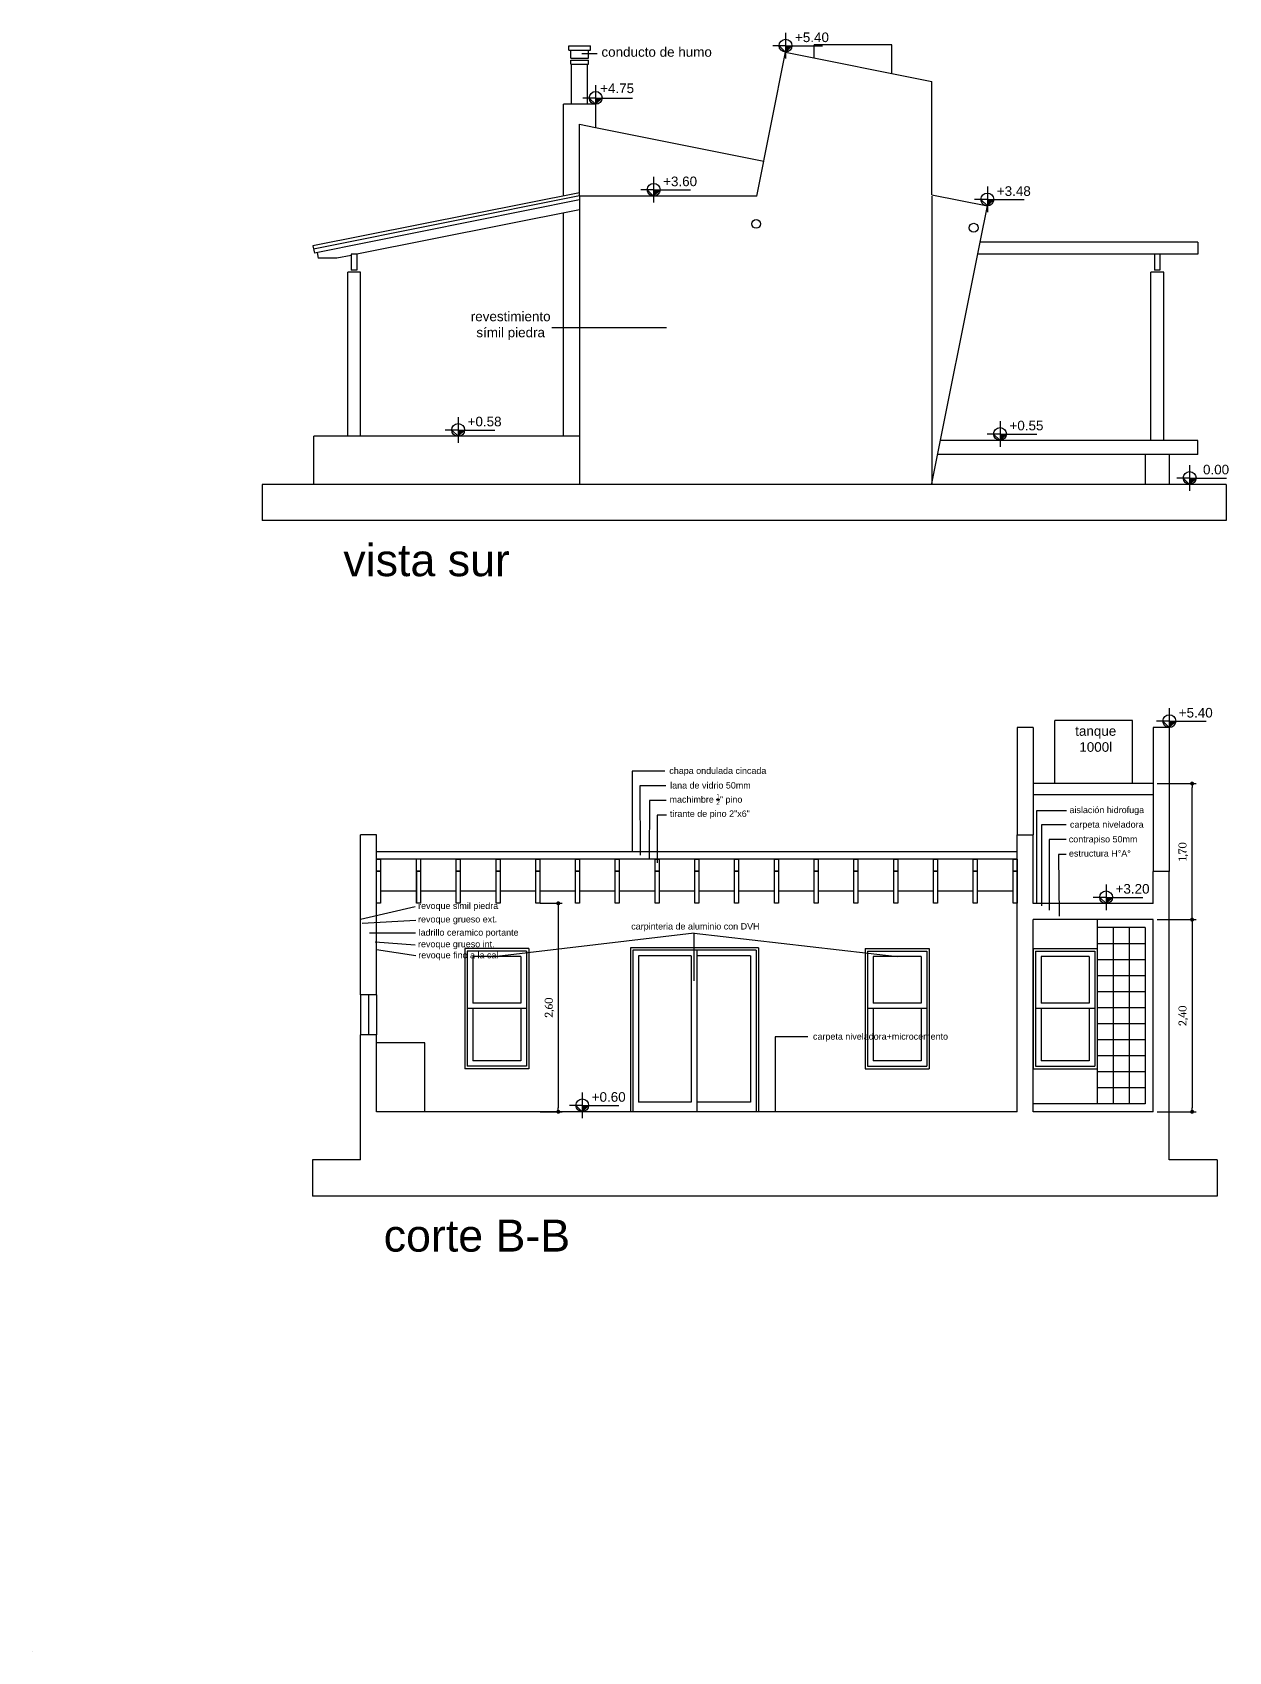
# Model space of a CAD drawing. Header units: millimetres. Extents: x 0 to 6982707, y 6395274 to 12792127.
# Drawn here: x 3491464.89 to 3491479.83, y 6396022.74 to 6396042.96 of the extents above; entities that cross this region are included whole.
import ezdxf

# ---------------------------------------------------------------- set-up
doc = ezdxf.new("R2010")
doc.units = ezdxf.units.MM
doc.header["$LTSCALE"] = 0.01
doc.layers.add('loteo', color=4, linetype='Continuous')
doc.layers.add('mamposteria', color=3, linetype='Continuous')
doc.styles.add('ARIAL', font='arial.ttf')
doc.styles.get("Standard").update_dxf_attribs({"font": 'Cambria.ttf'})
doc.dimstyles.new('150', dxfattribs={"dimtxt": 0.1, "dimasz": 0.05, "dimexe": 0.05, "dimexo": 0.05, "dimgap": 0.05, "dimtad": 1, "dimzin": 1, "dimtxsty": 'Standard', "dimblk": 'DOT', "dimcen": 0.05, "dimaunit": 1, "dimadec": 4, "dimazin": 0, "dimtfac": 1, "dimtmove": 0, "dimatfit": 3, "dimldrblk": 'DOT', "dimfxl": 1, "dimarcsym": 0})

# ---------------------------------------------------------------- blocks, each defined once
blk = doc.blocks.new('_Dot')
at = {"color": 0, "linetype": 'ByBlock', "lineweight": -2}
blk.add_line((-0.5, 0), (-1, 0), dxfattribs=at)
at = {"color": 0, "linetype": 'ByBlock', "const_width": 0.5}
blk.add_lwpolyline([(-0.25, 0, 1), (0.25, 0, 1)], format="xyb", close=True, dxfattribs=at)
blk = doc.blocks.new('*D26')
at = {"layer": 'Defpoints', "color": 0, "ltscale": 0.03, "transparency": 16777216}
for p in [(3491471.185, 6396032.084), (3491471.185, 6396029.48), (3491471.462, 6396029.48)]:
    blk.add_point(p, dxfattribs=at)
at = {"layer": 'mamposteria', "color": 0, "lineweight": -2, "ltscale": 0.03, "transparency": 16777216}
for p, q in [((3491471.235, 6396032.084), (3491471.512, 6396032.084)), ((3491471.462, 6396032.034), (3491471.462, 6396029.53)), ((3491471.235, 6396029.48), (3491471.512, 6396029.48))]:
    blk.add_line(p, q, dxfattribs=at)
at = {"layer": 'mamposteria', "color": 0, "lineweight": -2, "ltscale": 0.03, "transparency": 16777216, "xscale": 0.05, "yscale": 0.05, "zscale": 0.05}
for p, rotation in [((3491471.462, 6396032.084), 90), ((3491471.462, 6396029.48), 270)]:
    blk.add_blockref('_Dot', p, dxfattribs=dict(at, rotation=rotation))
at = {"layer": 'mamposteria', "color": 0, "ltscale": 0.03, "transparency": 16777216, "insert": (3491471.352, 6396030.782), "char_height": 0.1, "attachment_point": 5, "rotation": 90}
blk.add_mtext('2,60', dxfattribs=at)
blk = doc.blocks.new('*D27')
at = {"layer": 'Defpoints', "color": 0, "ltscale": 0.03, "transparency": 16777216}
for p in [(3491478.893, 6396031.88), (3491478.893, 6396029.48), (3491479.378, 6396029.48)]:
    blk.add_point(p, dxfattribs=at)
at = {"layer": 'mamposteria', "color": 0, "lineweight": -2, "ltscale": 0.03, "transparency": 16777216}
for p, q in [((3491478.943, 6396031.88), (3491479.428, 6396031.88)), ((3491479.378, 6396031.83), (3491479.378, 6396029.53)), ((3491478.943, 6396029.48), (3491479.428, 6396029.48))]:
    blk.add_line(p, q, dxfattribs=at)
at = {"layer": 'mamposteria', "color": 0, "lineweight": -2, "ltscale": 0.03, "transparency": 16777216, "xscale": 0.05, "yscale": 0.05, "zscale": 0.05}
for p, rotation in [((3491479.378, 6396031.88), 90), ((3491479.378, 6396029.48), 270)]:
    blk.add_blockref('_Dot', p, dxfattribs=dict(at, rotation=rotation))
at = {"layer": 'mamposteria', "color": 0, "ltscale": 0.03, "transparency": 16777216, "insert": (3491479.268, 6396030.68), "char_height": 0.1, "attachment_point": 5, "rotation": 90}
blk.add_mtext('2,40', dxfattribs=at)
blk = doc.blocks.new('*D28')
at = {"layer": 'Defpoints', "color": 0, "ltscale": 0.03, "transparency": 16777216}
for p in [(3491478.893, 6396033.58), (3491479.378, 6396033.58), (3491478.893, 6396031.88)]:
    blk.add_point(p, dxfattribs=at)
at = {"layer": 'mamposteria', "color": 0, "lineweight": -2, "ltscale": 0.03, "transparency": 16777216}
for p, q in [((3491478.943, 6396033.58), (3491479.428, 6396033.58)), ((3491479.378, 6396031.93), (3491479.378, 6396033.53)), ((3491478.943, 6396031.88), (3491479.428, 6396031.88))]:
    blk.add_line(p, q, dxfattribs=at)
at = {"layer": 'mamposteria', "color": 0, "lineweight": -2, "ltscale": 0.03, "transparency": 16777216, "xscale": 0.05, "yscale": 0.05, "zscale": 0.05}
for p, rotation in [((3491479.378, 6396033.58), 90), ((3491479.378, 6396031.88), 270)]:
    blk.add_blockref('_Dot', p, dxfattribs=dict(at, rotation=rotation))
at = {"layer": 'mamposteria', "color": 0, "ltscale": 0.03, "transparency": 16777216, "insert": (3491479.268, 6396032.73), "char_height": 0.1, "attachment_point": 5, "rotation": 90}
blk.add_mtext('1,70', dxfattribs=at)

msp = doc.modelspace()

# ---------------------------------------------------------------- hatches: boundary and pattern name
at = {"layer": 'mamposteria', "ltscale": 0.03}
h = msp.add_hatch(color=251, dxfattribs=at)
h.dxf.hatch_style = 1
h.paths.add_polyline_path([(3491474.38, 6396042.796), (3491474.3, 6396042.796), (3491474.3, 6396042.718)])
h = msp.add_hatch(color=251, dxfattribs=at)
h.dxf.hatch_style = 1
h.paths.add_polyline_path([(3491472.007, 6396042.144), (3491471.928, 6396042.144), (3491471.928, 6396042.066)])
h = msp.add_hatch(color=251, dxfattribs=at)
h.dxf.hatch_style = 1
h.paths.add_polyline_path([(3491472.733, 6396040.996), (3491472.653, 6396040.996), (3491472.653, 6396040.918)])
h = msp.add_hatch(color=251, dxfattribs=at)
h.dxf.hatch_style = 1
h.paths.add_polyline_path([(3491476.901, 6396040.876), (3491476.821, 6396040.876), (3491476.821, 6396040.797)])
h = msp.add_hatch(color=251, dxfattribs=at)
h.dxf.hatch_style = 1
h.paths.add_polyline_path([(3491470.291, 6396037.996), (3491470.211, 6396037.996), (3491470.211, 6396037.918)])
h = msp.add_hatch(color=251, dxfattribs=at)
h.dxf.hatch_style = 1
h.paths.add_polyline_path([(3491477.059, 6396037.946), (3491476.979, 6396037.946), (3491476.979, 6396037.868)])
h = msp.add_hatch(color=251, dxfattribs=at)
h.dxf.hatch_style = 1
h.paths.add_polyline_path([(3491479.427, 6396037.396), (3491479.347, 6396037.396), (3491479.347, 6396037.318)])
h = msp.add_hatch(color=251, dxfattribs=at)
h.dxf.hatch_style = 1
h.paths.add_polyline_path([(3491479.173, 6396034.358), (3491479.093, 6396034.358), (3491479.093, 6396034.28)])
h = msp.add_hatch(color=251, dxfattribs=at)
h.dxf.hatch_style = 1
h.paths.add_polyline_path([(3491478.384, 6396032.158), (3491478.304, 6396032.158), (3491478.304, 6396032.08)])
h = msp.add_hatch(color=251, dxfattribs=at)
h.dxf.hatch_style = 1
h.paths.add_polyline_path([(3491471.841, 6396029.558), (3491471.761, 6396029.558), (3491471.761, 6396029.48)])

# ---------------------------------------------------------------- linework, layer by layer
at = {"layer": 'loteo', "ltscale": 0.01}
for p, q in [((3491471.593, 6396042.797), (3491471.863, 6396042.797)), ((3491471.593, 6396042.741), (3491471.593, 6396042.797)), ((3491471.593, 6396042.741), (3491471.863, 6396042.741)), ((3491471.618, 6396042.741), (3491471.838, 6396042.741)), ((3491471.618, 6396042.641), (3491471.618, 6396042.741)), ((3491471.838, 6396042.641), (3491471.838, 6396042.741)), ((3491471.863, 6396042.741), (3491471.863, 6396042.797)), ((3491473.94, 6396040.918), (3491474.3, 6396042.718)), ((3491474.3, 6396042.718), (3491476.128, 6396042.352)), ((3491475.629, 6396042.808), (3491474.659, 6396042.808)), ((3491475.629, 6396042.452), (3491475.629, 6396042.808)), ((3491471.618, 6396042.641), (3491471.838, 6396042.641)), ((3491471.618, 6396042.616), (3491471.838, 6396042.616)), ((3491471.618, 6396042.566), (3491471.618, 6396042.616)), ((3491471.618, 6396042.566), (3491471.838, 6396042.566)), ((3491471.628, 6396042.066), (3491471.628, 6396042.566)), ((3491471.628, 6396042.066), (3491471.628, 6396042.566)), ((3491471.828, 6396042.066), (3491471.828, 6396042.566)), ((3491471.838, 6396042.566), (3491471.838, 6396042.616)), ((3491476.128, 6396040.936), (3491476.128, 6396042.352)), ((3491471.528, 6396040.921), (3491471.528, 6396042.066)), ((3491471.928, 6396042.066), (3491471.528, 6396042.066)), ((3491471.928, 6396042.066), (3491471.928, 6396041.776)), ((3491471.728, 6396040.918), (3491471.728, 6396041.816)), ((3491471.728, 6396041.816), (3491471.928, 6396041.776)), ((3491471.928, 6396041.776), (3491474.028, 6396041.356)), ((3491471.728, 6396040.961), (3491468.398, 6396040.296)), ((3491471.728, 6396040.921), (3491468.406, 6396040.256)), ((3491471.728, 6396040.918), (3491471.728, 6396037.318)), ((3491473.94, 6396040.918), (3491471.728, 6396040.918)), ((3491476.131, 6396040.956), (3491476.128, 6396040.956)), ((3491476.128, 6396040.936), (3491476.821, 6396040.797)), ((3491476.128, 6396040.918), (3491476.128, 6396037.318)), ((3491471.728, 6396040.871), (3491468.415, 6396040.208)), ((3491471.728, 6396040.748), (3491468.946, 6396040.192)), ((3491471.528, 6396037.918), (3491471.528, 6396040.708)), ((3491476.73, 6396040.342), (3491476.821, 6396040.797)), ((3491468.398, 6396040.296), (3491468.415, 6396040.208)), ((3491476.128, 6396037.328), (3491476.73, 6396040.342)), ((3491479.448, 6396040.342), (3491476.73, 6396040.342)), ((3491479.448, 6396040.342), (3491479.448, 6396040.192)), ((3491468.449, 6396040.215), (3491468.464, 6396040.142)), ((3491468.696, 6396040.142), (3491468.464, 6396040.142)), ((3491468.696, 6396040.142), (3491468.551, 6396040.142)), ((3491468.876, 6396040.178), (3491468.696, 6396040.142)), ((3491468.911, 6396040.192), (3491468.876, 6396040.192)), ((3491468.876, 6396040.192), (3491468.876, 6396039.992)), ((3491468.946, 6396040.192), (3491468.911, 6396040.192)), ((3491468.946, 6396040.192), (3491468.946, 6396039.992)), ((3491479.448, 6396040.192), (3491476.7, 6396040.192)), ((3491478.942, 6396040.192), (3491478.907, 6396040.192)), ((3491478.907, 6396040.192), (3491478.907, 6396039.992)), ((3491478.977, 6396040.192), (3491478.942, 6396040.192)), ((3491478.977, 6396040.192), (3491478.977, 6396039.992)), ((3491468.832, 6396037.918), (3491468.832, 6396039.969)), ((3491468.992, 6396039.969), (3491468.832, 6396039.969)), ((3491468.946, 6396039.992), (3491468.876, 6396039.992)), ((3491468.992, 6396037.918), (3491468.992, 6396039.969)), ((3491478.863, 6396037.868), (3491478.863, 6396039.969)), ((3491479.023, 6396039.969), (3491478.863, 6396039.969)), ((3491478.977, 6396039.992), (3491478.907, 6396039.992)), ((3491479.023, 6396037.868), (3491479.023, 6396039.969)), ((3491468.408, 6396037.318), (3491468.408, 6396037.918)), ((3491471.728, 6396037.918), (3491468.408, 6396037.918)), ((3491479.448, 6396037.868), (3491476.236, 6396037.868)), ((3491479.448, 6396037.693), (3491479.448, 6396037.868)), ((3491479.448, 6396037.693), (3491476.201, 6396037.693)), ((3491478.793, 6396037.693), (3491478.793, 6396037.318)), ((3491479.093, 6396037.693), (3491479.093, 6396037.318)), ((3491477.393, 6396034.28), (3491477.193, 6396034.28)), ((3491477.193, 6396034.28), (3491477.193, 6396032.938)), ((3491477.393, 6396034.28), (3491477.393, 6396032.938)), ((3491478.633, 6396034.37), (3491477.663, 6396034.37)), ((3491477.663, 6396033.58), (3491477.663, 6396034.37)), ((3491478.633, 6396033.58), (3491478.633, 6396034.37)), ((3491479.093, 6396034.28), (3491478.893, 6396034.28)), ((3491478.893, 6396034.28), (3491478.893, 6396032.48)), ((3491479.093, 6396034.28), (3491479.093, 6396032.48)), ((3491478.893, 6396033.58), (3491477.393, 6396033.58)), ((3491478.893, 6396033.44), (3491477.393, 6396033.44)), ((3491478.633, 6396033.58), (3491477.663, 6396033.58)), ((3491469.243, 6396032.484), (3491469.243, 6396032.084)), ((3491469.69, 6396032.484), (3491469.69, 6396032.084)), ((3491469.74, 6396032.484), (3491469.74, 6396032.084)), ((3491469.69, 6396032.235), (3491469.243, 6396032.235)), ((3491470.187, 6396032.235), (3491469.74, 6396032.235)), ((3491470.684, 6396032.235), (3491470.237, 6396032.235)), ((3491471.18, 6396032.235), (3491470.734, 6396032.235)), ((3491471.677, 6396032.235), (3491471.23, 6396032.235)), ((3491472.174, 6396032.235), (3491471.727, 6396032.235)), ((3491472.671, 6396032.235), (3491472.224, 6396032.235)), ((3491473.168, 6396032.235), (3491472.721, 6396032.235)), ((3491473.664, 6396032.235), (3491473.218, 6396032.235)), ((3491474.161, 6396032.235), (3491473.714, 6396032.235)), ((3491474.658, 6396032.235), (3491474.211, 6396032.235)), ((3491475.155, 6396032.235), (3491474.708, 6396032.235)), ((3491475.652, 6396032.235), (3491475.205, 6396032.235)), ((3491476.148, 6396032.235), (3491475.702, 6396032.235)), ((3491476.645, 6396032.235), (3491476.198, 6396032.235)), ((3491477.143, 6396032.235), (3491476.695, 6396032.235)), ((3491478.193, 6396031.88), (3491478.193, 6396029.58)), ((3491478.793, 6396031.78), (3491478.193, 6396031.78)), ((3491478.793, 6396031.58), (3491478.193, 6396031.58)), ((3491478.393, 6396031.78), (3491478.393, 6396029.58)), ((3491478.593, 6396031.78), (3491478.593, 6396029.58)), ((3491478.793, 6396031.78), (3491478.793, 6396029.58)), ((3491470.293, 6396031.518), (3491470.293, 6396030.018)), ((3491471.093, 6396031.518), (3491470.293, 6396031.518)), ((3491470.323, 6396031.488), (3491470.323, 6396030.048)), ((3491471.063, 6396031.488), (3491470.323, 6396031.488)), ((3491470.393, 6396031.418), (3491470.393, 6396030.838)), ((3491470.993, 6396031.418), (3491470.393, 6396031.418)), ((3491470.993, 6396031.418), (3491470.993, 6396030.838)), ((3491471.063, 6396031.488), (3491471.063, 6396030.048)), ((3491471.093, 6396031.518), (3491471.093, 6396030.018)), ((3491472.362, 6396031.53), (3491472.362, 6396029.48)), ((3491472.362, 6396031.53), (3491472.362, 6396029.48)), ((3491473.962, 6396031.53), (3491472.362, 6396031.53)), ((3491472.392, 6396031.5), (3491472.392, 6396029.48)), ((3491473.932, 6396031.5), (3491472.392, 6396031.5)), ((3491472.462, 6396031.43), (3491472.462, 6396029.6)), ((3491473.123, 6396031.43), (3491472.462, 6396031.43)), ((3491473.123, 6396031.43), (3491473.123, 6396029.6)), ((3491473.193, 6396031.5), (3491473.193, 6396029.48)), ((3491473.193, 6396031.5), (3491473.193, 6396029.48)), ((3491473.862, 6396031.43), (3491473.193, 6396031.43)), ((3491473.862, 6396031.43), (3491473.862, 6396029.6)), ((3491473.932, 6396031.5), (3491473.932, 6396029.48)), ((3491473.962, 6396031.53), (3491473.962, 6396029.48)), ((3491475.293, 6396031.518), (3491475.293, 6396030.018)), ((3491475.293, 6396031.518), (3491476.093, 6396031.518)), ((3491475.323, 6396031.488), (3491475.323, 6396030.048)), ((3491475.323, 6396031.488), (3491476.063, 6396031.488)), ((3491475.393, 6396031.418), (3491475.393, 6396030.838)), ((3491475.993, 6396031.418), (3491475.393, 6396031.418)), ((3491475.993, 6396031.418), (3491475.993, 6396030.838)), ((3491476.063, 6396031.488), (3491476.063, 6396030.048)), ((3491476.093, 6396031.518), (3491476.093, 6396030.018)), ((3491477.393, 6396031.518), (3491477.393, 6396030.018)), ((3491477.393, 6396031.518), (3491478.193, 6396031.518)), ((3491477.423, 6396031.488), (3491477.423, 6396030.048)), ((3491477.423, 6396031.488), (3491478.163, 6396031.488)), ((3491477.493, 6396031.418), (3491477.493, 6396030.838)), ((3491478.093, 6396031.418), (3491477.493, 6396031.418)), ((3491478.093, 6396031.418), (3491478.093, 6396030.838)), ((3491478.163, 6396031.488), (3491478.163, 6396030.048)), ((3491478.193, 6396031.518), (3491478.193, 6396030.018)), ((3491478.793, 6396031.38), (3491478.193, 6396031.38)), ((3491478.793, 6396031.18), (3491478.193, 6396031.18)), ((3491478.793, 6396030.98), (3491478.193, 6396030.98)), ((3491468.993, 6396030.94), (3491468.993, 6396030.44)), ((3491469.093, 6396030.94), (3491469.093, 6396030.44)), ((3491469.193, 6396030.94), (3491469.193, 6396030.44)), ((3491470.993, 6396030.838), (3491470.393, 6396030.838)), ((3491475.993, 6396030.838), (3491475.393, 6396030.838)), ((3491478.093, 6396030.838), (3491477.493, 6396030.838)), ((3491478.793, 6396030.78), (3491478.193, 6396030.78)), ((3491471.063, 6396030.768), (3491470.323, 6396030.768)), ((3491470.393, 6396030.768), (3491470.393, 6396030.118)), ((3491470.993, 6396030.768), (3491470.993, 6396030.118)), ((3491476.063, 6396030.768), (3491475.323, 6396030.768)), ((3491475.393, 6396030.768), (3491475.393, 6396030.118)), ((3491475.993, 6396030.768), (3491475.993, 6396030.118)), ((3491478.163, 6396030.768), (3491477.423, 6396030.768)), ((3491477.493, 6396030.768), (3491477.493, 6396030.118)), ((3491478.093, 6396030.768), (3491478.093, 6396030.118)), ((3491478.793, 6396030.58), (3491478.193, 6396030.58)), ((3491478.793, 6396030.38), (3491478.193, 6396030.38)), ((3491469.793, 6396030.34), (3491469.193, 6396030.34)), ((3491469.793, 6396029.48), (3491469.793, 6396030.34)), ((3491478.793, 6396030.18), (3491478.193, 6396030.18)), ((3491471.093, 6396030.018), (3491470.293, 6396030.018)), ((3491471.063, 6396030.048), (3491470.323, 6396030.048)), ((3491470.993, 6396030.118), (3491470.393, 6396030.118)), ((3491475.293, 6396030.018), (3491476.093, 6396030.018)), ((3491475.323, 6396030.048), (3491476.063, 6396030.048)), ((3491475.993, 6396030.118), (3491475.393, 6396030.118)), ((3491477.393, 6396030.018), (3491478.193, 6396030.018)), ((3491477.423, 6396030.048), (3491478.163, 6396030.048)), ((3491478.093, 6396030.118), (3491477.493, 6396030.118)), ((3491478.793, 6396029.98), (3491478.193, 6396029.98)), ((3491478.793, 6396029.78), (3491478.193, 6396029.78)), ((3491473.123, 6396029.6), (3491472.462, 6396029.6)), ((3491473.862, 6396029.6), (3491473.193, 6396029.6)), ((3491478.793, 6396029.58), (3491477.393, 6396029.58))]:
    msp.add_line(p, q, dxfattribs=at)
at = {"layer": 'loteo', "color": 5, "linetype": 'Continuous', "ltscale": 1.2}
msp.add_line((3491464.894, 6396022.736), (3491464.894, 6396022.736), dxfattribs=at)
at = {"layer": 'loteo', "ltscale": 0.01}
for points in [[(3491469.193, 6396032.484), (3491469.243, 6396032.484), (3491469.243, 6396032.084), (3491469.193, 6396032.084)], [(3491469.69, 6396032.484), (3491469.74, 6396032.484), (3491469.74, 6396032.084), (3491469.69, 6396032.084)], [(3491470.187, 6396032.484), (3491470.237, 6396032.484), (3491470.237, 6396032.084), (3491470.187, 6396032.084)], [(3491470.684, 6396032.484), (3491470.734, 6396032.484), (3491470.734, 6396032.084), (3491470.684, 6396032.084)], [(3491471.18, 6396032.484), (3491471.23, 6396032.484), (3491471.23, 6396032.084), (3491471.18, 6396032.084)], [(3491471.677, 6396032.484), (3491471.727, 6396032.484), (3491471.727, 6396032.084), (3491471.677, 6396032.084)], [(3491472.174, 6396032.484), (3491472.224, 6396032.484), (3491472.224, 6396032.084), (3491472.174, 6396032.084)], [(3491472.671, 6396032.484), (3491472.721, 6396032.484), (3491472.721, 6396032.084), (3491472.671, 6396032.084)], [(3491473.168, 6396032.484), (3491473.218, 6396032.484), (3491473.218, 6396032.084), (3491473.168, 6396032.084)], [(3491473.664, 6396032.484), (3491473.714, 6396032.484), (3491473.714, 6396032.084), (3491473.664, 6396032.084)], [(3491474.161, 6396032.484), (3491474.211, 6396032.484), (3491474.211, 6396032.084), (3491474.161, 6396032.084)], [(3491474.658, 6396032.484), (3491474.708, 6396032.484), (3491474.708, 6396032.084), (3491474.658, 6396032.084)], [(3491475.155, 6396032.484), (3491475.205, 6396032.484), (3491475.205, 6396032.084), (3491475.155, 6396032.084)], [(3491475.652, 6396032.484), (3491475.702, 6396032.484), (3491475.702, 6396032.084), (3491475.652, 6396032.084)], [(3491476.148, 6396032.484), (3491476.198, 6396032.484), (3491476.198, 6396032.084), (3491476.148, 6396032.084)], [(3491476.645, 6396032.484), (3491476.695, 6396032.484), (3491476.695, 6396032.084), (3491476.645, 6396032.084)], [(3491477.143, 6396032.484), (3491477.193, 6396032.484), (3491477.193, 6396032.084), (3491477.143, 6396032.084)]]:
    msp.add_lwpolyline(points, close=True, dxfattribs=at)
for centre in [(3491473.933, 6396040.572), (3491476.65, 6396040.524)]:
    msp.add_circle(centre, 0.055, dxfattribs=at)
at = {"layer": 'mamposteria', "color": 251, "ltscale": 0.03}
for p, q in [((3491474.3, 6396042.958), (3491474.3, 6396042.638)), ((3491474.3, 6396042.796), (3491474.141, 6396042.796)), ((3491474.3, 6396042.718), (3491474.22, 6396042.796)), ((3491474.3, 6396042.796), (3491474.76, 6396042.796)), ((3491474.3, 6396042.718), (3491474.38, 6396042.796)), ((3491474.659, 6396042.646), (3491474.659, 6396042.808)), ((3491471.757, 6396042.699), (3491471.947, 6396042.699)), ((3491471.928, 6396042.306), (3491471.928, 6396041.986)), ((3491471.928, 6396042.144), (3491471.768, 6396042.144)), ((3491471.928, 6396042.066), (3491471.848, 6396042.144)), ((3491471.928, 6396042.144), (3491472.387, 6396042.144)), ((3491471.928, 6396042.066), (3491472.007, 6396042.144)), ((3491472.653, 6396041.158), (3491472.653, 6396040.838)), ((3491472.653, 6396040.996), (3491472.493, 6396040.996)), ((3491472.653, 6396040.918), (3491472.573, 6396040.996)), ((3491472.653, 6396040.996), (3491473.112, 6396040.996)), ((3491472.653, 6396040.918), (3491472.733, 6396040.996)), ((3491476.821, 6396041.037), (3491476.821, 6396040.717)), ((3491476.821, 6396040.876), (3491476.661, 6396040.876)), ((3491476.821, 6396040.797), (3491476.741, 6396040.876)), ((3491476.821, 6396040.876), (3491477.28, 6396040.876)), ((3491476.821, 6396040.797), (3491476.901, 6396040.876)), ((3491471.383, 6396039.276), (3491472.815, 6396039.276)), ((3491470.211, 6396038.158), (3491470.211, 6396037.838)), ((3491476.979, 6396038.108), (3491476.979, 6396037.788)), ((3491470.211, 6396037.996), (3491470.051, 6396037.996)), ((3491470.211, 6396037.918), (3491470.131, 6396037.996)), ((3491470.211, 6396037.996), (3491470.67, 6396037.996)), ((3491470.211, 6396037.918), (3491470.291, 6396037.996)), ((3491476.979, 6396037.946), (3491476.819, 6396037.946)), ((3491476.979, 6396037.868), (3491476.899, 6396037.946)), ((3491476.979, 6396037.946), (3491477.438, 6396037.946)), ((3491476.979, 6396037.868), (3491477.059, 6396037.946)), ((3491479.347, 6396037.558), (3491479.347, 6396037.238)), ((3491479.347, 6396037.396), (3491479.187, 6396037.396)), ((3491479.347, 6396037.318), (3491479.267, 6396037.396)), ((3491479.347, 6396037.396), (3491479.806, 6396037.396)), ((3491479.347, 6396037.318), (3491479.427, 6396037.396)), ((3491479.093, 6396034.52), (3491479.093, 6396034.2)), ((3491479.093, 6396034.358), (3491478.933, 6396034.358)), ((3491479.093, 6396034.28), (3491479.013, 6396034.358)), ((3491479.093, 6396034.358), (3491479.552, 6396034.358)), ((3491479.093, 6396034.28), (3491479.173, 6396034.358)), ((3491472.791, 6396033.736), (3491472.385, 6396033.736)), ((3491472.385, 6396033.736), (3491472.385, 6396032.728)), ((3491472.804, 6396033.553), (3491472.481, 6396033.553)), ((3491472.481, 6396033.553), (3491472.483, 6396032.684)), ((3491472.599, 6396033.367), (3491472.598, 6396032.637)), ((3491472.811, 6396033.367), (3491472.599, 6396033.367)), ((3491477.81, 6396033.24), (3491477.435, 6396033.24)), ((3491477.435, 6396033.24), (3491477.435, 6396032.08)), ((3491472.815, 6396033.187), (3491472.695, 6396033.187)), ((3491472.695, 6396033.187), (3491472.695, 6396032.591)), ((3491477.806, 6396033.064), (3491477.495, 6396033.064)), ((3491477.495, 6396033.064), (3491477.495, 6396032.051)), ((3491477.806, 6396032.881), (3491477.591, 6396032.881)), ((3491477.591, 6396032.881), (3491477.593, 6396032)), ((3491477.806, 6396032.695), (3491477.709, 6396032.695)), ((3491477.709, 6396032.695), (3491477.719, 6396031.925)), ((3491478.304, 6396032.32), (3491478.304, 6396032)), ((3491469.674, 6396032.041), (3491468.993, 6396031.88)), ((3491478.304, 6396032.158), (3491478.144, 6396032.158)), ((3491478.304, 6396032.08), (3491478.224, 6396032.158)), ((3491478.304, 6396032.158), (3491478.763, 6396032.158)), ((3491478.304, 6396032.08), (3491478.384, 6396032.158)), ((3491469.681, 6396031.87), (3491469.014, 6396031.831)), ((3491469.679, 6396031.713), (3491469.103, 6396031.713)), ((3491469.675, 6396031.561), (3491469.176, 6396031.598)), ((3491473.158, 6396031.711), (3491470.693, 6396031.418)), ((3491473.158, 6396031.117), (3491473.158, 6396031.711)), ((3491473.158, 6396031.711), (3491475.693, 6396031.418)), ((3491469.681, 6396031.426), (3491469.193, 6396031.502)), ((3491474.577, 6396030.416), (3491474.171, 6396030.416)), ((3491474.171, 6396030.416), (3491474.171, 6396029.48)), ((3491471.761, 6396029.558), (3491471.601, 6396029.558)), ((3491471.761, 6396029.48), (3491471.681, 6396029.558)), ((3491471.761, 6396029.72), (3491471.761, 6396029.4)), ((3491471.761, 6396029.558), (3491472.22, 6396029.558)), ((3491471.761, 6396029.48), (3491471.841, 6396029.558))]:
    msp.add_line(p, q, dxfattribs=at)
at = {"layer": 'mamposteria', "ltscale": 0.03}
for p, q in [((3491479.804, 6396037.318), (3491467.765, 6396037.318)), ((3491467.765, 6396037.318), (3491467.765, 6396036.865)), ((3491479.804, 6396037.318), (3491479.804, 6396036.865)), ((3491479.804, 6396036.865), (3491467.765, 6396036.865)), ((3491469.193, 6396032.938), (3491468.993, 6396032.938)), ((3491468.993, 6396030.94), (3491468.993, 6396032.938)), ((3491469.193, 6396030.94), (3491469.193, 6396032.938)), ((3491477.193, 6396032.938), (3491477.393, 6396032.938)), ((3491477.193, 6396029.48), (3491477.193, 6396032.938)), ((3491477.393, 6396032.08), (3491477.393, 6396032.938)), ((3491477.193, 6396032.728), (3491469.193, 6396032.728)), ((3491477.193, 6396032.637), (3491469.193, 6396032.637)), ((3491479.093, 6396032.48), (3491478.893, 6396032.48)), ((3491478.893, 6396032.08), (3491478.893, 6396032.48)), ((3491479.093, 6396028.88), (3491479.093, 6396032.48)), ((3491478.893, 6396032.08), (3491477.393, 6396032.08)), ((3491478.893, 6396031.88), (3491477.393, 6396031.88)), ((3491477.393, 6396029.48), (3491477.393, 6396031.88)), ((3491478.893, 6396029.48), (3491478.893, 6396031.88)), ((3491469.193, 6396030.94), (3491468.993, 6396030.94)), ((3491468.993, 6396028.88), (3491468.993, 6396030.44)), ((3491469.193, 6396030.44), (3491468.993, 6396030.44)), ((3491469.193, 6396029.48), (3491469.193, 6396030.44)), ((3491477.193, 6396029.48), (3491469.193, 6396029.48)), ((3491478.893, 6396029.48), (3491477.393, 6396029.48)), ((3491468.393, 6396028.88), (3491468.393, 6396028.427)), ((3491468.993, 6396028.88), (3491468.393, 6396028.88)), ((3491479.693, 6396028.88), (3491479.093, 6396028.88)), ((3491479.693, 6396028.88), (3491479.693, 6396028.427)), ((3491479.693, 6396028.427), (3491468.393, 6396028.427))]:
    msp.add_line(p, q, dxfattribs=at)
for points in [[(3491469.193, 6396032.637), (3491469.243, 6396032.637), (3491469.243, 6396032.484), (3491469.193, 6396032.484)], [(3491470.187, 6396032.637), (3491470.237, 6396032.637), (3491470.237, 6396032.484), (3491470.187, 6396032.484)], [(3491470.684, 6396032.637), (3491470.734, 6396032.637), (3491470.734, 6396032.484), (3491470.684, 6396032.484)], [(3491471.18, 6396032.637), (3491471.23, 6396032.637), (3491471.23, 6396032.484), (3491471.18, 6396032.484)], [(3491471.677, 6396032.637), (3491471.727, 6396032.637), (3491471.727, 6396032.484), (3491471.677, 6396032.484)], [(3491472.174, 6396032.637), (3491472.224, 6396032.637), (3491472.224, 6396032.484), (3491472.174, 6396032.484)], [(3491472.671, 6396032.637), (3491472.721, 6396032.637), (3491472.721, 6396032.484), (3491472.671, 6396032.484)], [(3491473.168, 6396032.637), (3491473.218, 6396032.637), (3491473.218, 6396032.484), (3491473.168, 6396032.484)], [(3491473.664, 6396032.637), (3491473.714, 6396032.637), (3491473.714, 6396032.484), (3491473.664, 6396032.484)], [(3491474.161, 6396032.637), (3491474.211, 6396032.637), (3491474.211, 6396032.484), (3491474.161, 6396032.484)], [(3491474.658, 6396032.637), (3491474.708, 6396032.637), (3491474.708, 6396032.484), (3491474.658, 6396032.484)], [(3491475.155, 6396032.637), (3491475.205, 6396032.637), (3491475.205, 6396032.484), (3491475.155, 6396032.484)], [(3491475.652, 6396032.637), (3491475.702, 6396032.637), (3491475.702, 6396032.484), (3491475.652, 6396032.484)], [(3491476.148, 6396032.637), (3491476.198, 6396032.637), (3491476.198, 6396032.484), (3491476.148, 6396032.484)], [(3491476.645, 6396032.637), (3491476.695, 6396032.637), (3491476.695, 6396032.484), (3491476.645, 6396032.484)], [(3491477.143, 6396032.637), (3491477.193, 6396032.637), (3491477.193, 6396032.484), (3491477.143, 6396032.484)]]:
    msp.add_lwpolyline(points, close=True, dxfattribs=at)
msp.add_lwpolyline([(3491469.74, 6396032.637), (3491469.74, 6396032.484), (3491469.69, 6396032.484), (3491469.69, 6396032.637)], dxfattribs=at)
at = {"layer": 'mamposteria', "color": 251, "ltscale": 0.03}
for centre in [(3491474.3, 6396042.798), (3491471.928, 6396042.146), (3491472.653, 6396040.998), (3491476.821, 6396040.877), (3491470.211, 6396037.998), (3491476.979, 6396037.948), (3491479.347, 6396037.398), (3491479.093, 6396034.36), (3491478.304, 6396032.16), (3491471.761, 6396029.56)]:
    msp.add_circle(centre, 0.08, dxfattribs=at)

# ---------------------------------------------------------------- texts
at = {"layer": 'loteo', "ltscale": 0.01, "char_height": 0.2, "attachment_point": 1, "style": 'ARIAL'}
for s, insert in [('\\pxqc;{\\H2x;vista sur}', (3491464.762, 6396036.571)), ('\\pxqc;{\\H2x;corte B-B}', (3491465.39, 6396028.133))]:
    msp.add_mtext_dynamic_manual_height_columns(s, width=10.11083, gutter_width=1, heights=[0], dxfattribs=dict(at, insert=insert))
at = {"layer": 'mamposteria', "color": 251, "ltscale": 0.03, "attachment_point": 1, "style": 'ARIAL'}
for s, insert, char_height in [('\\pxqc;+5.40', (3491473.561, 6396042.963), 0.12), ('\\pxqc;conducto de humo', (3491471.621, 6396042.78), 0.12), ('\\pxqc;+4.75', (3491471.127, 6396042.326), 0.12), ('\\pxqc;+3.60', (3491471.914, 6396041.163), 0.12), ('\\pxqc;+3.48', (3491476.082, 6396041.042), 0.12), ('\\pxqc;revestimiento\\Psímil piedra', (3491469.798, 6396039.476), 0.12), ('\\pxqc;+0.58', (3491469.472, 6396038.163), 0.12), ('\\pxqc;+0.55', (3491476.24, 6396038.113), 0.12), ('\\pxqc;0.00', (3491478.608, 6396037.563), 0.12), ('\\pxqc;+5.40', (3491478.354, 6396034.525), 0.12), ('\\pxqc;tanque \\P1000l', (3491477.105, 6396034.297), 0.12), ('\\pxqc;chapa ondulada cincada', (3491472.385, 6396033.781), 0.08), ('\\pxqc;lana de vidrio 50mm', (3491472.293, 6396033.598), 0.08), ('\\A1;\\pxqc;machimbre {\\H0.7x;\\S1/2;}" pino', (3491472.237, 6396033.449), 0.08), ('\\A1;\\pxqc;tirante de pino 2"x6"', (3491472.286, 6396033.244), 0.08), ('\\pxqc;aislación hidrofuga', (3491477.243, 6396033.291), 0.08), ('\\pxqc;carpeta niveladora', (3491477.243, 6396033.109), 0.08), ('\\pxqc;contrapiso 50mm', (3491477.197, 6396032.925), 0.08), ('\\A1;\\pxqc;estructura H°A°', (3491477.157, 6396032.748), 0.08), ('\\pxqc;+3.20', (3491477.565, 6396032.325), 0.12), ('\\pxqc;revoque simil piedra', (3491469.142, 6396032.093), 0.08), ('\\pxqc;revoque grueso ext.', (3491469.135, 6396031.925), 0.08), ('\\pxqc;carpinteria de aluminio con DVH', (3491472.105, 6396031.837), 0.08), ('\\pxqc;revoque grueso int.', (3491469.119, 6396031.615), 0.08), ('\\A1;\\pxqc;ladrillo ceramico portante', (3491469.272, 6396031.76), 0.08), ('\\A1;\\pxqc;revoque fino a la cal', (3491469.144, 6396031.477), 0.08), ('\\pxqc;carpeta niveladora+microcemento', (3491474.417, 6396030.461), 0.08), ('\\pxqc;+0.60', (3491471.022, 6396029.725), 0.12)]:
    msp.add_mtext_dynamic_manual_height_columns(s, width=2.13857, gutter_width=1, heights=[0], dxfattribs=dict(at, insert=insert, char_height=char_height))

# ---------------------------------------------------------------- dimensions: what is measured, and where the dimension line sits
at = {"layer": 'mamposteria', "color": 251, "ltscale": 0.03}
for base, p1, p2, picture, middle in [((3491479.378, 6396033.58), (3491478.893, 6396031.88), (3491478.893, 6396033.58), '*D28', (3491479.268, 6396032.73)), ((3491471.462, 6396029.48), (3491471.185, 6396032.084), (3491471.185, 6396029.48), '*D26', (3491471.352, 6396030.782)), ((3491479.378, 6396029.48), (3491478.893, 6396031.88), (3491478.893, 6396029.48), '*D27', (3491479.268, 6396030.68))]:
    dim = msp.add_linear_dim(base=base, p1=p1, p2=p2, angle=90, dimstyle='150', dxfattribs=at)
    dim.commit()
    dim.dimension.update_dxf_attribs({"geometry": picture, "text_midpoint": middle})

doc.saveas('drawing.dxf')
